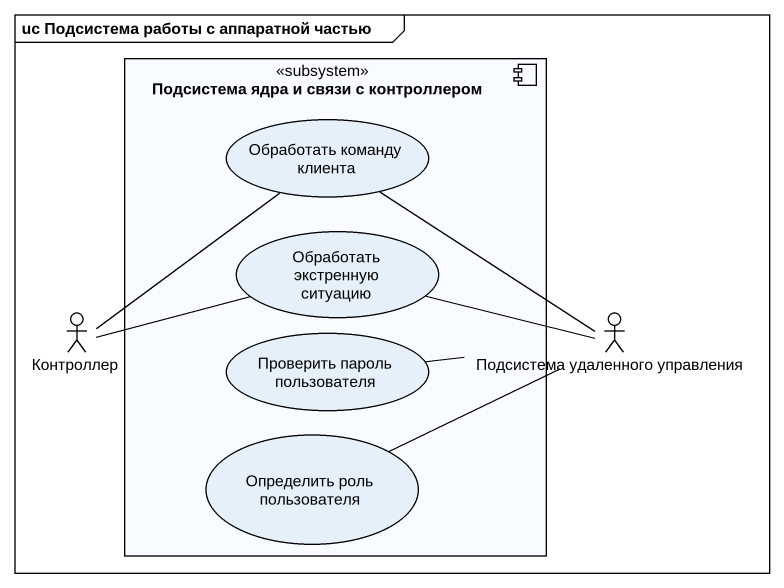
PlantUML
@startuml
mainframe uc Подсистема работы с аппаратной частью
component "Подсистема ядра и связи с контроллером" as Подсистема_ядра_и_связи_с <<subsystem>> {
  usecase "Обработать команду клиента" as Обработать_команду_клиента
  usecase "Обработать экстренную ситуацию" as Обработать_экстренную
  usecase "Проверить пароль пользователя" as Проверить_пароль
  usecase "Определить роль пользователя" as Определить_роль_пользователя
}
actor Контроллер
actor "Подсистема удаленного управления" as Подсистема_удаленного
Обработать_команду_клиента -- Подсистема_удаленного
Контроллер -up- Обработать_команду_клиента
Контроллер -right- Обработать_экстренную
Подсистема_удаленного -left- Обработать_экстренную
Подсистема_удаленного -left- Проверить_пароль
Подсистема_удаленного -left- Определить_роль_пользователя
@enduml
